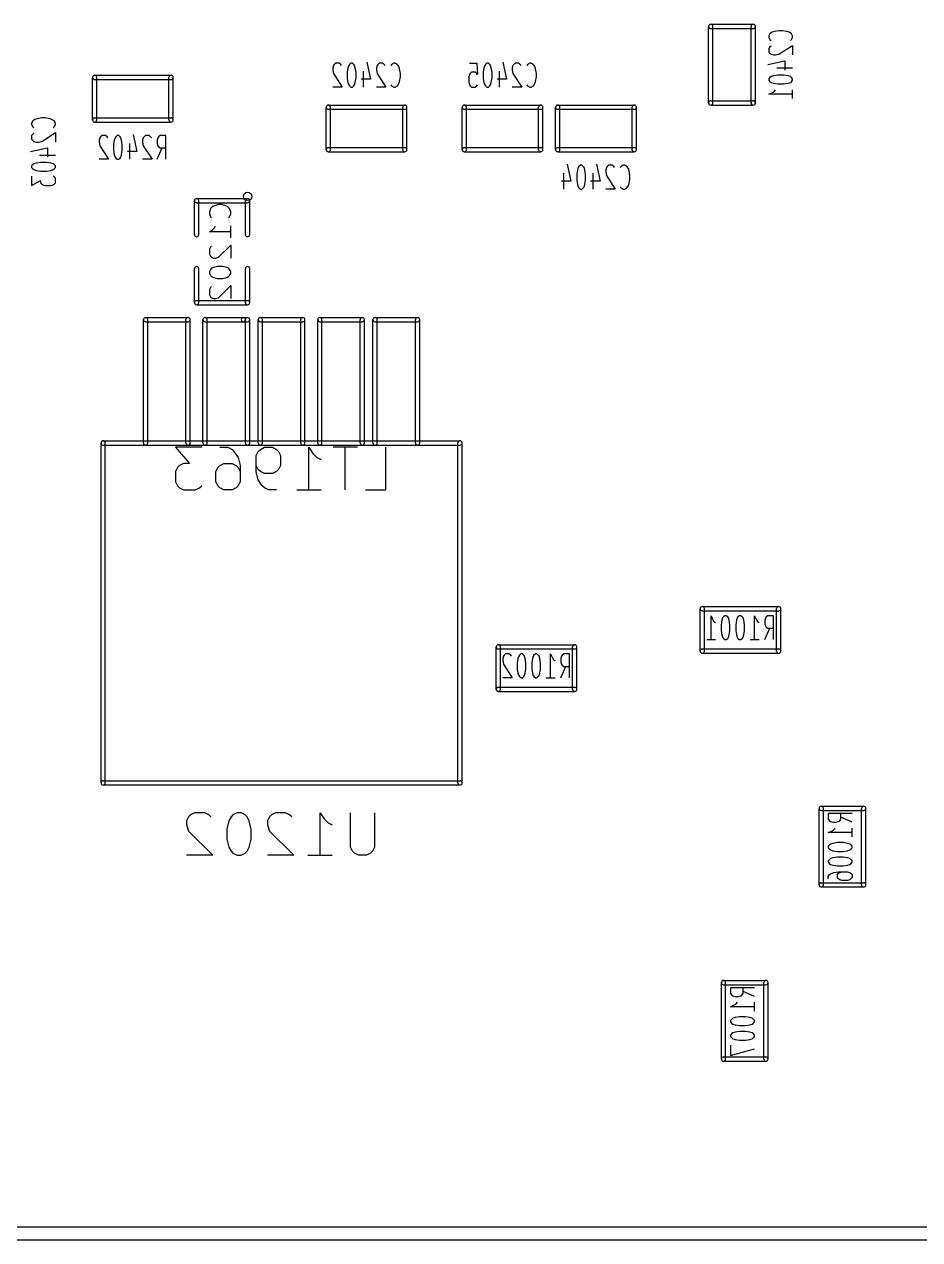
# Model space of a CAD drawing. Extents: x -29274 to 69862, y 24345 to 162744.
# Drawn here: x 1972 to 12509, y 24345 to 38645 of the extents above; entities that cross this region are included whole.
import ezdxf

# ---------------------------------------------------------------- set-up
doc = ezdxf.new("R2010")
doc.units = 0
doc.layers.add('BLACK', color=1, linetype='CONTINUOUS')

msp = doc.modelspace()

# ---------------------------------------------------------------- linework, layer by layer
at = {"layer": 'BLACK'}
for p, q in [((10025, 37720), (10025, 38620)), ((10050, 38645), (10550, 38645)), ((10075, 37720), (10075, 38620)), ((10525, 37720), (10525, 38620)), ((10575, 37720), (10575, 38620)), ((10050, 38595), (10550, 38595)), ((10747, 38533), (10733, 38508)), ((10733, 38508), (10733, 38491)), ((10733, 38491), (10747, 38465)), ((10773, 38551), (10747, 38533)), ((10800, 38559), (10773, 38551)), ((10853, 38568), (10800, 38559)), ((10893, 38568), (10853, 38568)), ((10947, 38559), (10893, 38568)), ((10973, 38551), (10947, 38559)), ((11000, 38533), (10973, 38551)), ((11013, 38508), (11000, 38533)), ((11000, 38465), (11013, 38491)), ((11013, 38491), (11013, 38508)), ((10747, 38379), (10733, 38362)), ((10733, 38362), (10733, 38319)), ((10747, 38465), (10760, 38456)), ((10760, 38388), (10747, 38379)), ((10853, 38293), (11013, 38396)), ((10987, 38456), (11000, 38465)), ((11013, 38396), (11013, 38285)), ((5636, 38187), (5619, 38173)), ((5679, 38187), (5636, 38187)), ((5696, 38173), (5679, 38187)), ((5816, 38187), (5799, 38173)), ((5833, 38187), (5816, 38187)), ((5850, 38173), (5833, 38187)), ((6004, 38200), (6047, 38000)), ((6149, 38187), (6132, 38173)), ((6192, 38187), (6149, 38187)), ((6209, 38173), (6192, 38187)), ((6321, 38187), (6295, 38173)), ((6338, 38187), (6321, 38187)), ((6363, 38173), (6338, 38187)), ((7210, 38187), (7296, 38187)), ((7296, 38187), (7305, 38053)), ((7416, 38187), (7399, 38173)), ((7433, 38187), (7416, 38187)), ((7450, 38173), (7433, 38187)), ((7604, 38200), (7647, 38000)), ((7749, 38187), (7732, 38173)), ((7792, 38187), (7749, 38187)), ((7809, 38173), (7792, 38187)), ((7921, 38187), (7895, 38173)), ((7938, 38187), (7921, 38187)), ((7963, 38173), (7938, 38187)), ((10720, 38174), (10920, 38217)), ((10733, 38319), (10747, 38302)), ((10747, 38302), (10760, 38293)), ((10760, 38293), (10787, 38285)), ((10787, 38285), (10813, 38285)), ((10813, 38285), (10853, 38293)), ((10920, 38217), (10920, 38105)), ((2800, 38045), (3700, 38045)), ((5610, 38160), (5602, 38133)), ((5602, 38133), (5602, 38107)), ((5602, 38107), (5610, 38067)), ((5619, 38173), (5610, 38160)), ((5610, 38067), (5713, 37907)), ((5705, 38160), (5696, 38173)), ((5781, 38133), (5773, 38080)), ((5773, 38080), (5773, 38013)), ((5790, 38160), (5781, 38133)), ((5799, 38173), (5790, 38160)), ((5859, 38160), (5850, 38173)), ((5867, 38133), (5859, 38160)), ((5876, 38080), (5867, 38133)), ((5876, 38013), (5876, 38080)), ((5961, 38093), (5961, 37907)), ((6123, 38160), (6115, 38133)), ((6115, 38133), (6115, 38107)), ((6115, 38107), (6123, 38067)), ((6132, 38173), (6123, 38160)), ((6123, 38067), (6226, 37907)), ((6218, 38160), (6209, 38173)), ((6295, 38173), (6286, 38160)), ((6381, 38147), (6363, 38173)), ((6389, 38120), (6381, 38147)), ((6398, 38067), (6389, 38120)), ((6398, 38027), (6398, 38067)), ((7210, 38053), (7202, 38027)), ((7219, 38067), (7210, 38053)), ((7236, 38080), (7219, 38067)), ((7279, 38080), (7236, 38080)), ((7296, 38067), (7279, 38080)), ((7305, 38053), (7296, 38067)), ((7381, 38133), (7373, 38080)), ((7373, 38080), (7373, 38013)), ((7390, 38160), (7381, 38133)), ((7399, 38173), (7390, 38160)), ((7459, 38160), (7450, 38173)), ((7467, 38133), (7459, 38160)), ((7476, 38080), (7467, 38133)), ((7476, 38013), (7476, 38080)), ((7561, 38093), (7561, 37907)), ((7723, 38160), (7715, 38133)), ((7715, 38133), (7715, 38107)), ((7715, 38107), (7723, 38067)), ((7732, 38173), (7723, 38160)), ((7723, 38067), (7826, 37907)), ((7818, 38160), (7809, 38173)), ((7895, 38173), (7886, 38160)), ((7981, 38147), (7963, 38173)), ((7989, 38120), (7981, 38147)), ((7998, 38067), (7989, 38120)), ((7998, 38027), (7998, 38067)), ((10840, 38046), (10787, 38037)), ((10827, 38131), (11013, 38131)), ((10907, 38046), (10840, 38046)), ((10960, 38037), (10907, 38046)), ((2775, 37520), (2775, 38020)), ((2800, 37995), (3700, 37995)), ((2825, 37520), (2825, 38020)), ((3675, 37520), (3675, 38020)), ((3725, 37520), (3725, 38020)), ((5713, 37907), (5602, 37907)), ((5773, 38013), (5781, 37960)), ((5781, 37960), (5790, 37933)), ((5790, 37933), (5799, 37920)), ((5799, 37920), (5816, 37907)), ((5816, 37907), (5833, 37907)), ((5833, 37907), (5850, 37920)), ((5850, 37920), (5859, 37933)), ((5859, 37933), (5867, 37960)), ((5867, 37960), (5876, 38013)), ((6047, 38000), (5935, 38000)), ((6226, 37907), (6115, 37907)), ((6286, 37933), (6295, 37920)), ((6295, 37920), (6321, 37907)), ((6321, 37907), (6338, 37907)), ((6338, 37907), (6363, 37920)), ((6363, 37920), (6381, 37947)), ((6381, 37947), (6389, 37973)), ((6389, 37973), (6398, 38027)), ((7202, 38027), (7202, 37960)), ((7202, 37960), (7210, 37933)), ((7210, 37933), (7219, 37920)), ((7219, 37920), (7236, 37907)), ((7236, 37907), (7279, 37907)), ((7279, 37907), (7296, 37920)), ((7296, 37920), (7305, 37933)), ((7373, 38013), (7381, 37960)), ((7381, 37960), (7390, 37933)), ((7390, 37933), (7399, 37920)), ((7399, 37920), (7416, 37907)), ((7416, 37907), (7433, 37907)), ((7433, 37907), (7450, 37920)), ((7450, 37920), (7459, 37933)), ((7459, 37933), (7467, 37960)), ((7467, 37960), (7476, 38013)), ((7647, 38000), (7535, 38000)), ((7826, 37907), (7715, 37907)), ((7886, 37933), (7895, 37920)), ((7895, 37920), (7921, 37907)), ((7921, 37907), (7938, 37907)), ((7938, 37907), (7963, 37920)), ((7963, 37920), (7981, 37947)), ((7981, 37947), (7989, 37973)), ((7989, 37973), (7998, 38027)), ((10747, 38020), (10733, 38003)), ((10733, 38003), (10733, 37986)), ((10733, 37986), (10747, 37969)), ((10760, 38029), (10747, 38020)), ((10747, 37969), (10760, 37960)), ((10787, 38037), (10760, 38029)), ((10760, 37960), (10787, 37951)), ((10787, 37951), (10840, 37943)), ((10840, 37943), (10907, 37943)), ((10907, 37943), (10960, 37951)), ((10987, 38029), (10960, 38037)), ((10960, 37951), (10987, 37960)), ((11000, 38020), (10987, 38029)), ((10987, 37960), (11000, 37969)), ((11013, 38003), (11000, 38020)), ((11000, 37969), (11013, 37986)), ((11013, 37986), (11013, 38003)), ((10733, 37823), (10773, 37840)), ((11013, 37823), (10733, 37823)), ((10773, 37840), (10800, 37858)), ((10800, 37858), (10813, 37875)), ((11013, 37772), (11013, 37875)), ((5525, 37170), (5525, 37670)), ((5550, 37695), (6450, 37695)), ((5550, 37645), (6450, 37645)), ((5575, 37170), (5575, 37670)), ((6425, 37170), (6425, 37670)), ((6475, 37170), (6475, 37670)), ((7125, 37170), (7125, 37670)), ((7150, 37695), (8050, 37695)), ((7150, 37645), (8050, 37645)), ((7175, 37170), (7175, 37670)), ((8025, 37170), (8025, 37670)), ((8075, 37170), (8075, 37670)), ((8225, 37170), (8225, 37670)), ((8250, 37695), (9150, 37695)), ((8250, 37645), (9150, 37645)), ((8275, 37170), (8275, 37670)), ((9125, 37170), (9125, 37670)), ((9175, 37170), (9175, 37670)), ((10050, 37745), (10550, 37745)), ((10050, 37695), (10550, 37695)), ((2072, 37508), (2058, 37483)), ((2058, 37483), (2058, 37466)), ((2058, 37466), (2072, 37440)), ((2098, 37526), (2072, 37508)), ((2125, 37534), (2098, 37526)), ((2178, 37543), (2125, 37534)), ((2218, 37543), (2178, 37543)), ((2272, 37534), (2218, 37543)), ((2298, 37526), (2272, 37534)), ((2325, 37508), (2298, 37526)), ((2338, 37483), (2325, 37508)), ((2325, 37440), (2338, 37466)), ((2338, 37466), (2338, 37483)), ((2800, 37545), (3700, 37545)), ((2800, 37495), (3700, 37495)), ((2072, 37354), (2058, 37337)), ((2058, 37337), (2058, 37294)), ((2072, 37440), (2085, 37431)), ((2085, 37363), (2072, 37354)), ((2178, 37268), (2338, 37371)), ((2312, 37431), (2325, 37440)), ((2338, 37371), (2338, 37260)), ((2869, 37323), (2860, 37310)), ((2886, 37337), (2869, 37323)), ((2929, 37337), (2886, 37337)), ((2946, 37323), (2929, 37337)), ((2955, 37310), (2946, 37323)), ((3049, 37323), (3040, 37310)), ((3066, 37337), (3049, 37323)), ((3083, 37337), (3066, 37337)), ((3100, 37323), (3083, 37337)), ((3109, 37310), (3100, 37323)), ((3254, 37350), (3297, 37150)), ((3382, 37323), (3373, 37310)), ((3399, 37337), (3382, 37323)), ((3442, 37337), (3399, 37337)), ((3459, 37323), (3442, 37337)), ((3468, 37310), (3459, 37323)), ((3553, 37323), (3545, 37310)), ((3571, 37337), (3553, 37323)), ((3639, 37337), (3571, 37337)), ((3639, 37057), (3639, 37337)), ((2045, 37149), (2245, 37192)), ((2058, 37294), (2072, 37277)), ((2072, 37277), (2085, 37268)), ((2085, 37268), (2112, 37260)), ((2112, 37260), (2138, 37260)), ((2138, 37260), (2178, 37268)), ((2245, 37192), (2245, 37080)), ((2860, 37310), (2852, 37283)), ((2852, 37283), (2852, 37257)), ((2852, 37257), (2860, 37217)), ((2860, 37217), (2963, 37057)), ((3031, 37283), (3023, 37230)), ((3023, 37230), (3023, 37163)), ((3040, 37310), (3031, 37283)), ((3117, 37283), (3109, 37310)), ((3126, 37230), (3117, 37283)), ((3126, 37163), (3126, 37230)), ((3211, 37243), (3211, 37057)), ((3373, 37310), (3365, 37283)), ((3365, 37283), (3365, 37257)), ((3365, 37257), (3373, 37217)), ((3373, 37217), (3476, 37057)), ((3545, 37310), (3536, 37283)), ((3536, 37283), (3536, 37243)), ((3536, 37243), (3545, 37217)), ((3536, 37057), (3596, 37190)), ((3545, 37217), (3553, 37203)), ((3553, 37203), (3571, 37190)), ((3571, 37190), (3639, 37190)), ((5550, 37195), (6450, 37195)), ((7150, 37195), (8050, 37195)), ((8250, 37195), (9150, 37195)), ((2152, 37106), (2338, 37106)), ((2963, 37057), (2852, 37057)), ((3023, 37163), (3031, 37110)), ((3031, 37110), (3040, 37083)), ((3040, 37083), (3049, 37070)), ((3049, 37070), (3066, 37057)), ((3066, 37057), (3083, 37057)), ((3083, 37057), (3100, 37070)), ((3100, 37070), (3109, 37083)), ((3109, 37083), (3117, 37110)), ((3117, 37110), (3126, 37163)), ((3297, 37150), (3185, 37150)), ((3476, 37057), (3365, 37057)), ((5550, 37145), (6450, 37145)), ((7150, 37145), (8050, 37145)), ((8250, 37145), (9150, 37145)), ((2072, 36995), (2058, 36978)), ((2058, 36978), (2058, 36961)), ((2058, 36961), (2072, 36944)), ((2085, 37004), (2072, 36995)), ((2072, 36944), (2085, 36935)), ((2112, 37012), (2085, 37004)), ((2085, 36935), (2112, 36926)), ((2165, 37021), (2112, 37012)), ((2112, 36926), (2165, 36918)), ((2232, 37021), (2165, 37021)), ((2165, 36918), (2232, 36918)), ((2285, 37012), (2232, 37021)), ((2232, 36918), (2285, 36926)), ((2312, 37004), (2285, 37012)), ((2285, 36926), (2312, 36935)), ((2325, 36995), (2312, 37004)), ((2312, 36935), (2325, 36944)), ((2338, 36978), (2325, 36995)), ((2325, 36944), (2338, 36961)), ((2338, 36961), (2338, 36978)), ((8362, 37000), (8405, 36800)), ((8481, 36933), (8473, 36880)), ((8490, 36960), (8481, 36933)), ((8499, 36973), (8490, 36960)), ((8516, 36987), (8499, 36973)), ((8533, 36987), (8516, 36987)), ((8550, 36973), (8533, 36987)), ((8559, 36960), (8550, 36973)), ((8567, 36933), (8559, 36960)), ((8576, 36880), (8567, 36933)), ((8704, 37000), (8747, 36800)), ((8823, 36960), (8815, 36933)), ((8815, 36933), (8815, 36907)), ((8815, 36907), (8823, 36867)), ((8832, 36973), (8823, 36960)), ((8849, 36987), (8832, 36973)), ((8892, 36987), (8849, 36987)), ((8909, 36973), (8892, 36987)), ((8918, 36960), (8909, 36973)), ((8995, 36973), (8986, 36960)), ((9021, 36987), (8995, 36973)), ((9038, 36987), (9021, 36987)), ((9063, 36973), (9038, 36987)), ((9081, 36947), (9063, 36973)), ((9089, 36920), (9081, 36947)), ((9098, 36867), (9089, 36920)), ((2058, 36858), (2058, 36747)), ((2058, 36747), (2165, 36807)), ((2165, 36807), (2165, 36781)), ((2165, 36781), (2178, 36764)), ((2178, 36764), (2192, 36755)), ((2192, 36755), (2218, 36747)), ((2285, 36747), (2312, 36755)), ((2325, 36850), (2312, 36858)), ((2312, 36755), (2325, 36764)), ((2338, 36833), (2325, 36850)), ((2325, 36764), (2338, 36781)), ((2338, 36781), (2338, 36833)), ((8405, 36800), (8293, 36800)), ((8319, 36893), (8319, 36707)), ((8473, 36880), (8473, 36813)), ((8473, 36813), (8481, 36760)), ((8481, 36760), (8490, 36733)), ((8559, 36733), (8567, 36760)), ((8567, 36760), (8576, 36813)), ((8576, 36813), (8576, 36880)), ((8747, 36800), (8635, 36800)), ((8661, 36893), (8661, 36707)), ((8823, 36867), (8926, 36707)), ((9081, 36747), (9089, 36773)), ((9089, 36773), (9098, 36827)), ((9098, 36827), (9098, 36867)), ((2218, 36747), (2285, 36747)), ((8490, 36733), (8499, 36720)), ((8499, 36720), (8516, 36707)), ((8516, 36707), (8533, 36707)), ((8533, 36707), (8550, 36720)), ((8550, 36720), (8559, 36733)), ((8926, 36707), (8815, 36707)), ((8986, 36733), (8995, 36720)), ((8995, 36720), (9021, 36707)), ((9021, 36707), (9038, 36707)), ((9038, 36707), (9063, 36720)), ((9063, 36720), (9081, 36747)), ((3975, 36170), (3975, 36570)), ((4000, 36595), (4600, 36595)), ((4000, 36545), (4600, 36545)), ((4025, 36170), (4025, 36570)), ((4163, 36476), (4151, 36440)), ((4187, 36500), (4163, 36476)), ((4211, 36511), (4187, 36500)), ((4258, 36523), (4211, 36511)), ((4294, 36523), (4258, 36523)), ((4342, 36511), (4294, 36523)), ((4365, 36500), (4342, 36511)), ((4389, 36476), (4365, 36500)), ((4401, 36440), (4389, 36476)), ((4575, 36170), (4575, 36570)), ((4625, 36170), (4625, 36570)), ((4151, 36440), (4151, 36416)), ((4151, 36416), (4163, 36381)), ((4163, 36381), (4175, 36369)), ((4377, 36369), (4389, 36381)), ((4389, 36381), (4401, 36416)), ((4401, 36416), (4401, 36440)), ((4151, 36202), (4187, 36226)), ((4401, 36202), (4151, 36202)), ((4187, 36226), (4211, 36250)), ((4211, 36250), (4223, 36273)), ((4401, 36131), (4401, 36273)), ((4258, 35904), (4401, 36047)), ((4401, 36047), (4401, 35893)), ((4163, 36023), (4151, 36000)), ((4151, 36000), (4151, 35940)), ((4151, 35940), (4163, 35916)), ((4175, 36035), (4163, 36023)), ((4163, 35916), (4175, 35904)), ((4175, 35904), (4199, 35893)), ((4199, 35893), (4223, 35893)), ((4223, 35893), (4258, 35904)), ((3975, 35370), (3975, 35770)), ((4025, 35370), (4025, 35770)), ((4163, 35762), (4151, 35738)), ((4175, 35774), (4163, 35762)), ((4199, 35785), (4175, 35774)), ((4246, 35797), (4199, 35785)), ((4306, 35797), (4246, 35797)), ((4354, 35785), (4306, 35797)), ((4377, 35774), (4354, 35785)), ((4389, 35762), (4377, 35774)), ((4401, 35738), (4389, 35762)), ((4575, 35370), (4575, 35770)), ((4625, 35370), (4625, 35770)), ((4151, 35738), (4151, 35714)), ((4151, 35714), (4163, 35690)), ((4163, 35690), (4175, 35678)), ((4175, 35678), (4199, 35666)), ((4199, 35666), (4246, 35655)), ((4246, 35655), (4306, 35655)), ((4306, 35655), (4354, 35666)), ((4354, 35666), (4377, 35678)), ((4377, 35678), (4389, 35690)), ((4389, 35690), (4401, 35714)), ((4401, 35714), (4401, 35738)), ((4163, 35547), (4151, 35524)), ((4151, 35524), (4151, 35464)), ((4151, 35464), (4163, 35440)), ((4175, 35559), (4163, 35547)), ((4258, 35428), (4401, 35571)), ((4401, 35571), (4401, 35417)), ((4000, 35395), (4600, 35395)), ((4000, 35345), (4600, 35345)), ((4163, 35440), (4175, 35428)), ((4175, 35428), (4199, 35417)), ((4199, 35417), (4223, 35417)), ((4223, 35417), (4258, 35428)), ((3400, 35195), (3900, 35195)), ((4100, 35195), (4550, 35195)), ((4550, 35195), (4600, 35195)), ((4750, 35195), (5250, 35195)), ((5450, 35195), (5950, 35195)), ((6100, 35195), (6600, 35195)), ((3375, 33720), (3375, 35170)), ((3400, 35145), (3900, 35145)), ((3425, 33720), (3425, 35170)), ((3875, 33720), (3875, 35170)), ((3925, 33720), (3925, 35170)), ((4075, 33720), (4075, 35170)), ((4100, 35145), (4550, 35145)), ((4125, 33720), (4125, 35170)), ((4550, 35145), (4600, 35145)), ((4575, 33720), (4575, 35170)), ((4625, 33720), (4625, 35170)), ((4725, 33720), (4725, 35170)), ((4750, 35145), (5250, 35145)), ((4775, 33720), (4775, 35170)), ((5225, 33720), (5225, 35170)), ((5275, 33720), (5275, 35170)), ((5425, 33720), (5425, 35170)), ((5450, 35145), (5950, 35145)), ((5475, 33720), (5475, 35170)), ((5925, 33720), (5925, 35170)), ((5975, 33720), (5975, 35170)), ((6075, 33720), (6075, 35170)), ((6100, 35145), (6600, 35145)), ((6125, 33720), (6125, 35170)), ((6575, 33720), (6575, 35170)), ((6625, 33720), (6625, 35170)), ((2875, 29720), (2875, 33720)), ((2900, 33745), (7100, 33745)), ((2900, 33695), (7100, 33695)), ((2925, 29720), (2925, 33720)), ((4060, 33668), (3750, 33668)), ((3750, 33668), (3917, 33477)), ((4274, 33668), (4369, 33668)), ((4369, 33668), (4417, 33644)), ((4417, 33644), (4440, 33620)), ((4440, 33620), (4488, 33549)), ((4702, 33572), (4726, 33620)), ((4726, 33620), (4750, 33644)), ((4750, 33644), (4797, 33668)), ((4797, 33668), (4893, 33668)), ((4893, 33668), (4940, 33644)), ((4940, 33644), (4964, 33620)), ((4964, 33620), (4988, 33572)), ((5321, 33168), (5321, 33668)), ((5321, 33668), (5369, 33596)), ((5892, 33668), (5607, 33668)), ((5750, 33168), (5750, 33668)), ((6226, 33168), (6226, 33668)), ((7075, 29720), (7075, 33720)), ((7125, 29720), (7125, 33720)), ((3845, 33477), (3798, 33453)), ((3917, 33477), (3845, 33477)), ((4274, 33453), (4321, 33477)), ((4321, 33477), (4417, 33477)), ((4417, 33477), (4464, 33453)), ((4488, 33549), (4512, 33453)), ((4702, 33382), (4702, 33572)), ((4988, 33572), (4988, 33453)), ((5369, 33596), (5416, 33549)), ((5416, 33549), (5464, 33525)), ((3774, 33430), (3750, 33382)), ((3750, 33382), (3750, 33263)), ((3798, 33453), (3774, 33430)), ((4226, 33382), (4250, 33430)), ((4226, 33263), (4226, 33382)), ((4250, 33430), (4274, 33453)), ((4464, 33453), (4488, 33430)), ((4488, 33430), (4512, 33382)), ((4512, 33453), (4512, 33263)), ((4726, 33406), (4702, 33453)), ((4726, 33287), (4702, 33382)), ((4750, 33382), (4726, 33406)), ((4797, 33358), (4750, 33382)), ((4893, 33358), (4797, 33358)), ((4940, 33382), (4893, 33358)), ((4964, 33406), (4940, 33382)), ((4988, 33453), (4964, 33406)), ((3750, 33263), (3774, 33215)), ((3774, 33215), (3798, 33191)), ((3798, 33191), (3845, 33168)), ((3988, 33168), (4036, 33191)), ((4036, 33191), (4060, 33215)), ((4250, 33215), (4226, 33263)), ((4274, 33191), (4250, 33215)), ((4321, 33168), (4274, 33191)), ((4464, 33191), (4417, 33168)), ((4488, 33215), (4464, 33191)), ((4512, 33263), (4488, 33215)), ((4773, 33215), (4726, 33287)), ((4797, 33191), (4773, 33215)), ((4845, 33168), (4797, 33191)), ((3845, 33168), (3988, 33168)), ((4417, 33168), (4321, 33168)), ((4940, 33168), (4845, 33168)), ((5178, 33168), (5464, 33168)), ((5988, 33168), (6226, 33168)), ((9925, 31270), (9925, 31770)), ((9950, 31795), (10850, 31795)), ((9975, 31270), (9975, 31770)), ((10825, 31270), (10825, 31770)), ((10875, 31270), (10875, 31770)), ((9950, 31745), (10850, 31745)), ((10053, 31407), (10053, 31687)), ((10053, 31687), (10070, 31647)), ((10070, 31647), (10088, 31620)), ((10088, 31620), (10105, 31607)), ((10181, 31633), (10173, 31580)), ((10190, 31660), (10181, 31633)), ((10199, 31673), (10190, 31660)), ((10216, 31687), (10199, 31673)), ((10233, 31687), (10216, 31687)), ((10250, 31673), (10233, 31687)), ((10259, 31660), (10250, 31673)), ((10267, 31633), (10259, 31660)), ((10276, 31580), (10267, 31633)), ((10352, 31633), (10344, 31580)), ((10361, 31660), (10352, 31633)), ((10370, 31673), (10361, 31660)), ((10387, 31687), (10370, 31673)), ((10404, 31687), (10387, 31687)), ((10421, 31673), (10404, 31687)), ((10430, 31660), (10421, 31673)), ((10438, 31633), (10430, 31660)), ((10447, 31580), (10438, 31633)), ((10566, 31407), (10566, 31687)), ((10566, 31687), (10583, 31647)), ((10583, 31647), (10601, 31620)), ((10601, 31620), (10618, 31607)), ((10695, 31660), (10686, 31633)), ((10686, 31633), (10686, 31593)), ((10703, 31673), (10695, 31660)), ((10721, 31687), (10703, 31673)), ((10789, 31687), (10721, 31687)), ((10789, 31407), (10789, 31687)), ((10173, 31580), (10173, 31513)), ((10173, 31513), (10181, 31460)), ((10181, 31460), (10190, 31433)), ((10259, 31433), (10267, 31460)), ((10267, 31460), (10276, 31513)), ((10276, 31513), (10276, 31580)), ((10344, 31580), (10344, 31513)), ((10344, 31513), (10352, 31460)), ((10352, 31460), (10361, 31433)), ((10430, 31433), (10438, 31460)), ((10438, 31460), (10447, 31513)), ((10447, 31513), (10447, 31580)), ((10686, 31593), (10695, 31567)), ((10686, 31407), (10746, 31540)), ((10695, 31567), (10703, 31553)), ((10703, 31553), (10721, 31540)), ((10721, 31540), (10789, 31540)), ((7525, 30820), (7525, 31320)), ((7550, 31345), (8450, 31345)), ((7575, 30820), (7575, 31320)), ((8425, 30820), (8425, 31320)), ((8475, 30820), (8475, 31320)), ((10002, 31407), (10105, 31407)), ((10190, 31433), (10199, 31420)), ((10199, 31420), (10216, 31407)), ((10216, 31407), (10233, 31407)), ((10233, 31407), (10250, 31420)), ((10250, 31420), (10259, 31433)), ((10361, 31433), (10370, 31420)), ((10370, 31420), (10387, 31407)), ((10387, 31407), (10404, 31407)), ((10404, 31407), (10421, 31420)), ((10421, 31420), (10430, 31433)), ((10515, 31407), (10618, 31407)), ((7550, 31295), (8450, 31295)), ((7610, 31210), (7602, 31183)), ((7602, 31183), (7602, 31157)), ((7619, 31223), (7610, 31210)), ((7636, 31237), (7619, 31223)), ((7679, 31237), (7636, 31237)), ((7696, 31223), (7679, 31237)), ((7705, 31210), (7696, 31223)), ((7781, 31183), (7773, 31130)), ((7790, 31210), (7781, 31183)), ((7799, 31223), (7790, 31210)), ((7816, 31237), (7799, 31223)), ((7833, 31237), (7816, 31237)), ((7850, 31223), (7833, 31237)), ((7859, 31210), (7850, 31223)), ((7867, 31183), (7859, 31210)), ((7876, 31130), (7867, 31183)), ((7952, 31183), (7944, 31130)), ((7961, 31210), (7952, 31183)), ((7970, 31223), (7961, 31210)), ((7987, 31237), (7970, 31223)), ((8004, 31237), (7987, 31237)), ((8021, 31223), (8004, 31237)), ((8030, 31210), (8021, 31223)), ((8038, 31183), (8030, 31210)), ((8047, 31130), (8038, 31183)), ((8166, 30957), (8166, 31237)), ((8166, 31237), (8183, 31197)), ((8183, 31197), (8201, 31170)), ((8295, 31210), (8286, 31183)), ((8286, 31183), (8286, 31143)), ((8303, 31223), (8295, 31210)), ((8321, 31237), (8303, 31223)), ((8389, 31237), (8321, 31237)), ((8389, 30957), (8389, 31237)), ((9950, 31295), (10850, 31295)), ((9950, 31245), (10850, 31245)), ((7602, 31157), (7610, 31117)), ((7610, 31117), (7713, 30957)), ((7773, 31130), (7773, 31063)), ((7773, 31063), (7781, 31010)), ((7867, 31010), (7876, 31063)), ((7876, 31063), (7876, 31130)), ((7944, 31130), (7944, 31063)), ((7944, 31063), (7952, 31010)), ((8038, 31010), (8047, 31063)), ((8047, 31063), (8047, 31130)), ((8201, 31170), (8218, 31157)), ((8286, 31143), (8295, 31117)), ((8286, 30957), (8346, 31090)), ((8295, 31117), (8303, 31103)), ((8303, 31103), (8321, 31090)), ((8321, 31090), (8389, 31090)), ((7713, 30957), (7602, 30957)), ((7781, 31010), (7790, 30983)), ((7790, 30983), (7799, 30970)), ((7799, 30970), (7816, 30957)), ((7816, 30957), (7833, 30957)), ((7833, 30957), (7850, 30970)), ((7850, 30970), (7859, 30983)), ((7859, 30983), (7867, 31010)), ((7952, 31010), (7961, 30983)), ((7961, 30983), (7970, 30970)), ((7970, 30970), (7987, 30957)), ((7987, 30957), (8004, 30957)), ((8004, 30957), (8021, 30970)), ((8021, 30970), (8030, 30983)), ((8030, 30983), (8038, 31010)), ((8115, 30957), (8218, 30957)), ((7550, 30845), (8450, 30845)), ((7550, 30795), (8450, 30795)), ((2900, 29745), (7100, 29745)), ((2900, 29695), (7100, 29695)), ((3905, 29320), (3881, 29272)), ((3929, 29344), (3905, 29320)), ((3976, 29368), (3929, 29344)), ((4095, 29368), (3976, 29368)), ((4143, 29344), (4095, 29368)), ((4167, 29320), (4143, 29344)), ((4405, 29320), (4381, 29272)), ((4428, 29344), (4405, 29320)), ((4476, 29368), (4428, 29344)), ((4524, 29368), (4476, 29368)), ((4571, 29344), (4524, 29368)), ((4595, 29320), (4571, 29344)), ((4619, 29272), (4595, 29320)), ((4857, 29320), (4833, 29272)), ((4881, 29344), (4857, 29320)), ((4928, 29368), (4881, 29344)), ((5047, 29368), (4928, 29368)), ((5095, 29344), (5047, 29368)), ((5119, 29320), (5095, 29344)), ((5452, 28868), (5452, 29368)), ((5452, 29368), (5500, 29296)), ((5809, 28963), (5809, 29368)), ((6095, 29368), (6095, 28963)), ((11325, 28520), (11325, 29420)), ((11350, 29445), (11850, 29445)), ((11350, 29395), (11850, 29395)), ((11375, 28520), (11375, 29420)), ((11713, 29359), (11433, 29359)), ((11433, 29359), (11433, 29291)), ((11580, 29291), (11580, 29359)), ((11713, 29256), (11580, 29316)), ((11825, 28520), (11825, 29420)), ((11875, 28520), (11875, 29420)), ((3881, 29272), (3881, 29225)), ((3881, 29225), (3905, 29153)), ((4381, 29272), (4357, 29177)), ((4357, 29177), (4357, 29058)), ((4643, 29177), (4619, 29272)), ((4643, 29058), (4643, 29177)), ((4833, 29272), (4833, 29225)), ((4833, 29225), (4857, 29153)), ((5500, 29296), (5547, 29249)), ((5547, 29249), (5595, 29225)), ((11433, 29291), (11447, 29273)), ((11447, 29273), (11460, 29265)), ((11460, 29265), (11487, 29256)), ((11487, 29256), (11527, 29256)), ((11500, 29171), (11513, 29188)), ((11527, 29256), (11553, 29265)), ((11553, 29265), (11567, 29273)), ((11567, 29273), (11580, 29291)), ((11713, 29085), (11713, 29188)), ((3905, 29153), (4191, 28868)), ((4357, 29058), (4381, 28963)), ((4619, 28963), (4643, 29058)), ((4857, 29153), (5143, 28868)), ((11433, 29136), (11473, 29153)), ((11713, 29136), (11433, 29136)), ((11473, 29153), (11500, 29171)), ((4381, 28963), (4405, 28915)), ((4405, 28915), (4428, 28891)), ((4428, 28891), (4476, 28868)), ((4524, 28868), (4571, 28891)), ((4571, 28891), (4595, 28915)), ((4595, 28915), (4619, 28963)), ((5833, 28915), (5809, 28963)), ((5857, 28891), (5833, 28915)), ((5904, 28868), (5857, 28891)), ((6047, 28891), (6000, 28868)), ((6071, 28915), (6047, 28891)), ((6095, 28963), (6071, 28915)), ((11447, 28991), (11433, 28974)), ((11433, 28974), (11433, 28957)), ((11433, 28957), (11447, 28940)), ((11460, 29000), (11447, 28991)), ((11447, 28940), (11460, 28931)), ((11487, 29008), (11460, 29000)), ((11460, 28931), (11487, 28922)), ((11540, 29017), (11487, 29008)), ((11487, 28922), (11540, 28914)), ((11607, 29017), (11540, 29017)), ((11540, 28914), (11607, 28914)), ((11660, 29008), (11607, 29017)), ((11607, 28914), (11660, 28922)), ((11687, 29000), (11660, 29008)), ((11660, 28922), (11687, 28931)), ((11700, 28991), (11687, 29000)), ((11687, 28931), (11700, 28940)), ((11713, 28974), (11700, 28991)), ((11700, 28940), (11713, 28957)), ((11713, 28957), (11713, 28974)), ((4191, 28868), (3881, 28868)), ((4476, 28868), (4524, 28868)), ((5143, 28868), (4833, 28868)), ((5309, 28868), (5595, 28868)), ((6000, 28868), (5904, 28868)), ((11447, 28820), (11433, 28803)), ((11433, 28803), (11433, 28786)), ((11433, 28786), (11447, 28769)), ((11460, 28829), (11447, 28820)), ((11447, 28769), (11460, 28760)), ((11487, 28837), (11460, 28829)), ((11460, 28760), (11487, 28751)), ((11540, 28846), (11487, 28837)), ((11487, 28751), (11540, 28743)), ((11607, 28846), (11540, 28846)), ((11540, 28743), (11607, 28743)), ((11660, 28837), (11607, 28846)), ((11607, 28743), (11660, 28751)), ((11687, 28829), (11660, 28837)), ((11660, 28751), (11687, 28760)), ((11700, 28820), (11687, 28829)), ((11687, 28760), (11700, 28769)), ((11713, 28803), (11700, 28820)), ((11700, 28769), (11713, 28786)), ((11713, 28786), (11713, 28803)), ((11433, 28623), (11447, 28640)), ((11433, 28589), (11433, 28623)), ((11447, 28640), (11460, 28649)), ((11460, 28649), (11500, 28666)), ((11500, 28666), (11553, 28675)), ((11540, 28640), (11553, 28658)), ((11540, 28606), (11540, 28640)), ((11553, 28589), (11540, 28606)), ((11553, 28675), (11660, 28675)), ((11553, 28658), (11567, 28666)), ((11567, 28666), (11593, 28675)), ((11660, 28675), (11687, 28666)), ((11687, 28666), (11700, 28658)), ((11700, 28658), (11713, 28640)), ((11713, 28606), (11700, 28589)), ((11713, 28640), (11713, 28606)), ((11350, 28545), (11850, 28545)), ((11350, 28495), (11850, 28495)), ((11567, 28580), (11553, 28589)), ((11593, 28572), (11567, 28580)), ((11660, 28572), (11593, 28572)), ((11687, 28580), (11660, 28572)), ((11700, 28589), (11687, 28580)), ((10175, 26470), (10175, 27370)), ((10200, 27395), (10700, 27395)), ((10200, 27345), (10700, 27345)), ((10225, 26470), (10225, 27370)), ((10675, 26470), (10675, 27370)), ((10725, 26470), (10725, 27370)), ((10563, 27309), (10283, 27309)), ((10283, 27309), (10283, 27241)), ((10283, 27241), (10297, 27223)), ((10297, 27223), (10310, 27215)), ((10310, 27215), (10337, 27206)), ((10337, 27206), (10377, 27206)), ((10377, 27206), (10403, 27215)), ((10403, 27215), (10417, 27223)), ((10417, 27223), (10430, 27241)), ((10430, 27241), (10430, 27309)), ((10563, 27206), (10430, 27266)), ((10283, 27086), (10323, 27103)), ((10563, 27086), (10283, 27086)), ((10323, 27103), (10350, 27121)), ((10350, 27121), (10363, 27138)), ((10563, 27035), (10563, 27138)), ((10297, 26941), (10283, 26924)), ((10283, 26924), (10283, 26907)), ((10283, 26907), (10297, 26890)), ((10310, 26950), (10297, 26941)), ((10297, 26890), (10310, 26881)), ((10337, 26958), (10310, 26950)), ((10390, 26967), (10337, 26958)), ((10457, 26967), (10390, 26967)), ((10510, 26958), (10457, 26967)), ((10537, 26950), (10510, 26958)), ((10550, 26941), (10537, 26950)), ((10537, 26881), (10550, 26890)), ((10563, 26924), (10550, 26941)), ((10550, 26890), (10563, 26907)), ((10563, 26907), (10563, 26924)), ((10297, 26770), (10283, 26753)), ((10283, 26753), (10283, 26736)), ((10310, 26779), (10297, 26770)), ((10310, 26881), (10337, 26872)), ((10337, 26787), (10310, 26779)), ((10337, 26872), (10390, 26864)), ((10390, 26796), (10337, 26787)), ((10390, 26864), (10457, 26864)), ((10457, 26796), (10390, 26796)), ((10457, 26864), (10510, 26872)), ((10510, 26787), (10457, 26796)), ((10510, 26872), (10537, 26881)), ((10537, 26779), (10510, 26787)), ((10550, 26770), (10537, 26779)), ((10563, 26753), (10550, 26770)), ((10563, 26736), (10563, 26753)), ((10283, 26736), (10297, 26719)), ((10283, 26633), (10283, 26513)), ((10297, 26719), (10310, 26710)), ((10310, 26710), (10337, 26701)), ((10337, 26701), (10390, 26693)), ((10390, 26693), (10457, 26693)), ((10457, 26693), (10510, 26701)), ((10510, 26701), (10537, 26710)), ((10537, 26710), (10550, 26719)), ((10550, 26719), (10563, 26736)), ((10200, 26495), (10700, 26495)), ((10283, 26513), (10563, 26590)), ((10200, 26445), (10700, 26445)), ((-8450, 24495), (61700, 24495)), ((-8450, 24345), (61700, 24345))]:
    msp.add_line(p, q, dxfattribs=at)
msp.add_circle((4600, 36620), 50, dxfattribs=at)
for centre, start, end in [((10050, 38620), 360, 540), ((10050, 38620), 90, 270), ((10550, 38620), 360, 540), ((10550, 38620), 270, 450), ((2800, 38020), 90, 270), ((2800, 38020), 360, 540), ((3700, 38020), 360, 540), ((3700, 38020), 270, 450), ((5550, 37670), 90, 270), ((5550, 37670), 360, 540), ((6450, 37670), 360, 540), ((6450, 37670), 270, 450), ((7150, 37670), 90, 270), ((7150, 37670), 360, 540), ((8050, 37670), 360, 540), ((8050, 37670), 270, 450), ((8250, 37670), 90, 270), ((8250, 37670), 360, 540), ((9150, 37670), 360, 540), ((9150, 37670), 270, 450), ((10050, 37720), 90, 270), ((10050, 37720), 180, 360), ((10550, 37720), 180, 360), ((10550, 37720), 270, 450), ((2800, 37520), 90, 270), ((2800, 37520), 180, 360), ((3700, 37520), 180, 360), ((3700, 37520), 270, 450), ((5550, 37170), 90, 270), ((6450, 37170), 270, 450), ((7150, 37170), 90, 270), ((8050, 37170), 270, 450), ((8250, 37170), 90, 270), ((9150, 37170), 270, 450), ((5550, 37170), 180, 360), ((6450, 37170), 180, 360), ((7150, 37170), 180, 360), ((8050, 37170), 180, 360), ((8250, 37170), 180, 360), ((9150, 37170), 180, 360), ((4000, 36570), 90, 270), ((4000, 36570), 360, 540), ((4600, 36570), 360, 540), ((4600, 36570), 270, 450), ((4000, 36170), 180, 360), ((4600, 36170), 180, 360), ((4000, 35770), 360, 540), ((4600, 35770), 360, 540), ((4000, 35370), 90, 270), ((4000, 35370), 180, 360), ((4600, 35370), 180, 360), ((4600, 35370), 270, 450), ((3400, 35170), 360, 540), ((3400, 35170), 90, 270), ((3900, 35170), 360, 540), ((3900, 35170), 270, 450), ((4100, 35170), 360, 540), ((4100, 35170), 90, 270), ((4550, 35170), 90, 270), ((4550, 35170), 270, 450), ((4600, 35170), 360, 540), ((4600, 35170), 270, 450), ((4750, 35170), 360, 540), ((4750, 35170), 90, 270), ((5250, 35170), 360, 540), ((5250, 35170), 270, 450), ((5450, 35170), 360, 540), ((5450, 35170), 90, 270), ((5950, 35170), 360, 540), ((5950, 35170), 270, 450), ((6100, 35170), 360, 540), ((6100, 35170), 90, 270), ((6600, 35170), 360, 540), ((6600, 35170), 270, 450), ((2900, 33720), 90, 270), ((2900, 33720), 360, 540), ((3400, 33720), 180, 360), ((3900, 33720), 180, 360), ((4100, 33720), 180, 360), ((4600, 33720), 180, 360), ((4750, 33720), 180, 360), ((5250, 33720), 180, 360), ((5450, 33720), 180, 360), ((5950, 33720), 180, 360), ((6100, 33720), 180, 360), ((6600, 33720), 180, 360), ((7100, 33720), 360, 540), ((7100, 33720), 270, 450), ((9950, 31770), 90, 270), ((9950, 31770), 360, 540), ((10850, 31770), 360, 540), ((10850, 31770), 270, 450), ((7550, 31320), 90, 270), ((7550, 31320), 360, 540), ((8450, 31320), 360, 540), ((8450, 31320), 270, 450), ((9950, 31270), 90, 270), ((9950, 31270), 180, 360), ((10850, 31270), 180, 360), ((10850, 31270), 270, 450), ((7550, 30820), 90, 270), ((7550, 30820), 180, 360), ((8450, 30820), 180, 360), ((8450, 30820), 270, 450), ((2900, 29720), 90, 270), ((7100, 29720), 270, 450), ((2900, 29720), 180, 360), ((7100, 29720), 180, 360), ((11350, 29420), 360, 540), ((11350, 29420), 90, 270), ((11850, 29420), 360, 540), ((11850, 29420), 270, 450), ((11350, 28520), 90, 270), ((11350, 28520), 180, 360), ((11850, 28520), 180, 360), ((11850, 28520), 270, 450), ((10200, 27370), 90, 270), ((10200, 27370), 360, 540), ((10700, 27370), 360, 540), ((10700, 27370), 270, 450), ((10200, 26470), 90, 270), ((10200, 26470), 180, 360), ((10700, 26470), 180, 360), ((10700, 26470), 270, 450)]:
    msp.add_arc(centre, 25, start, end, dxfattribs=at)

doc.saveas('drawing.dxf')
